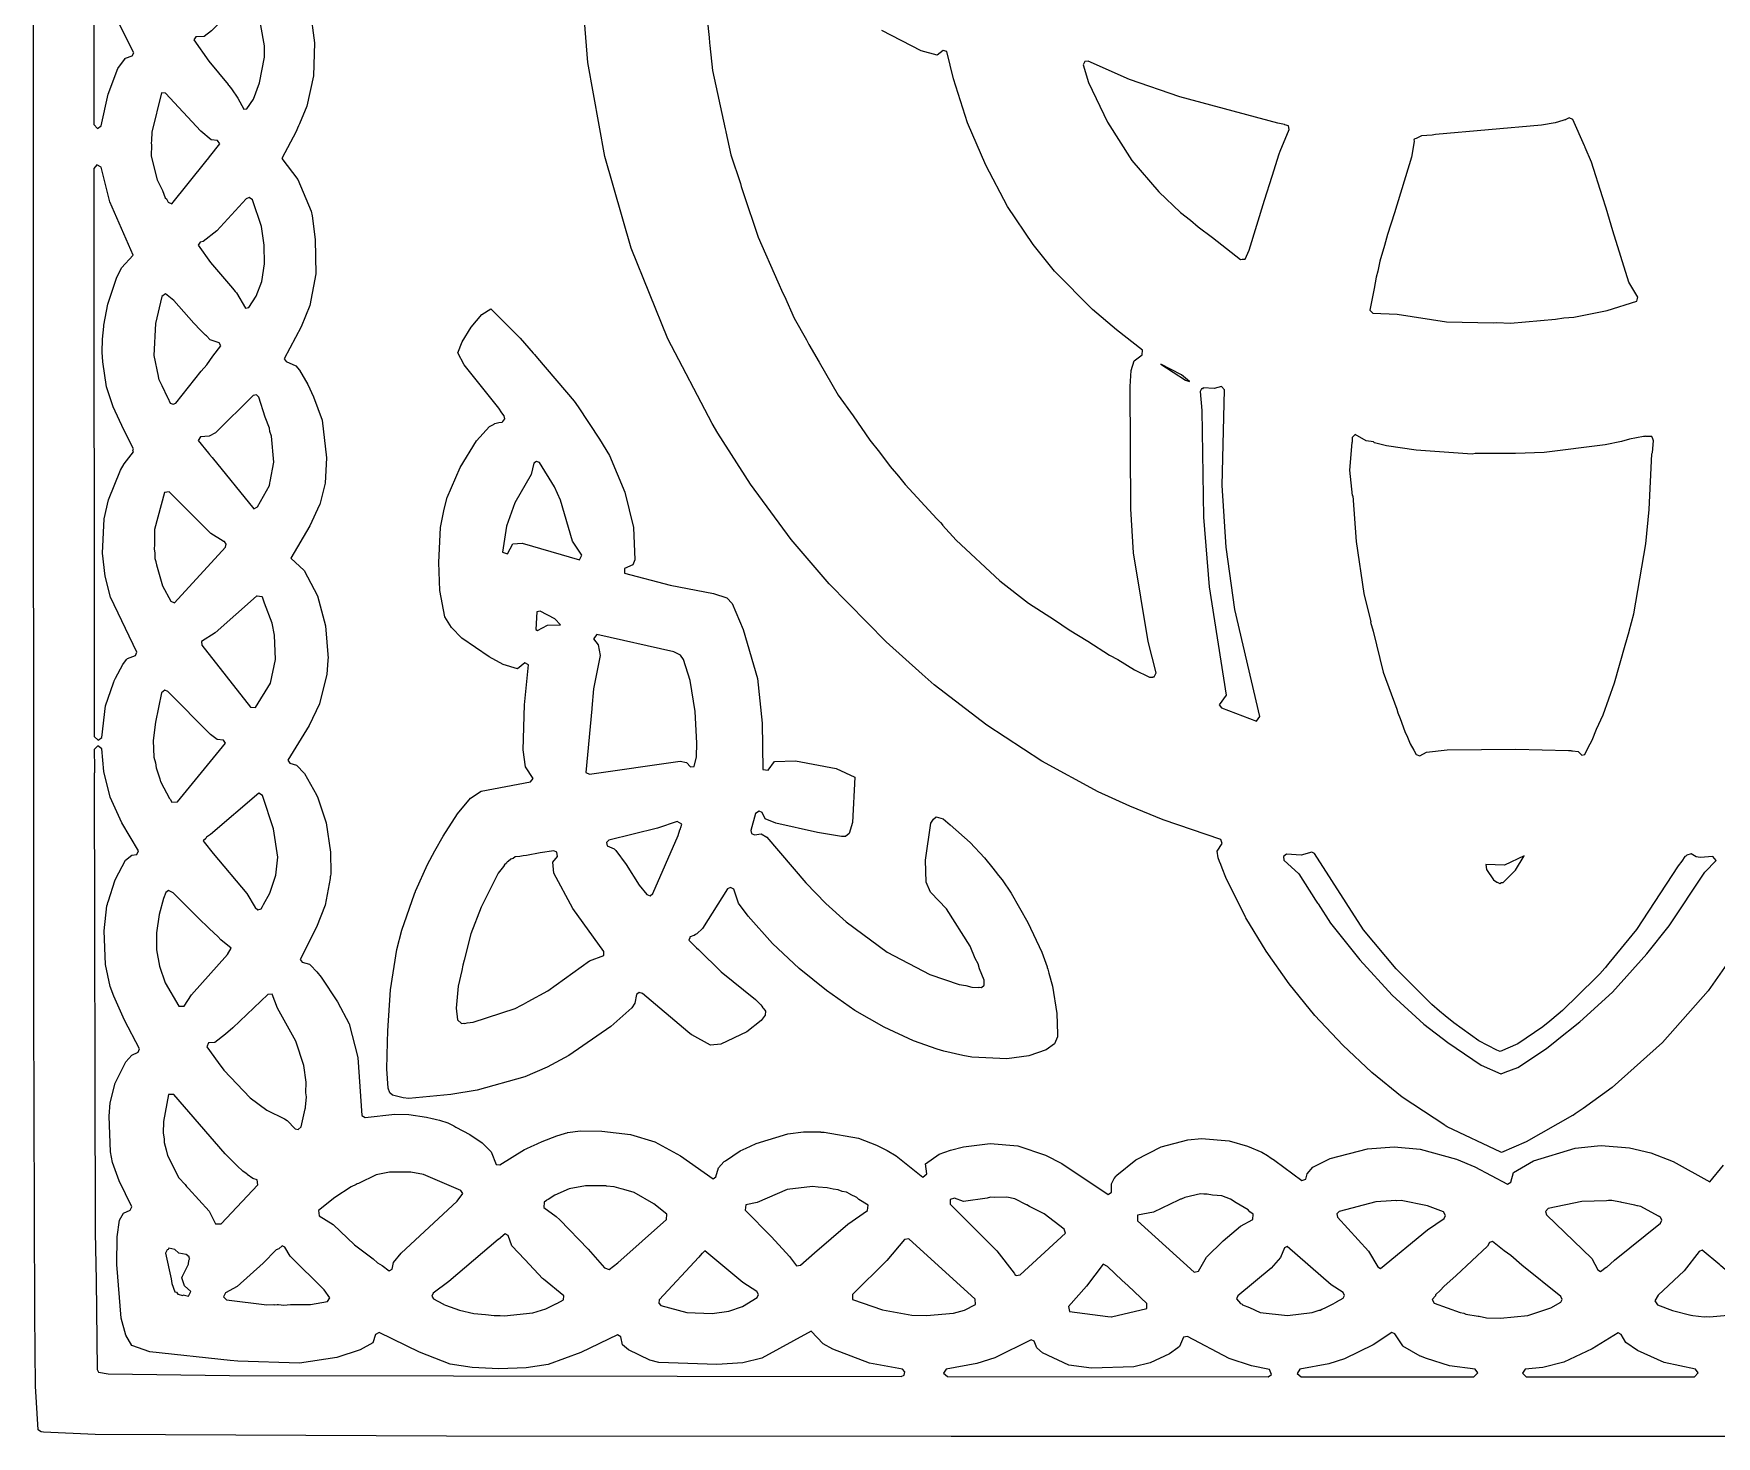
# Model space of a CAD drawing. Header units: millimetres. Extents: x 0 to 300, y 0 to 300.
# Drawn here: x 0.3 to 172.2, y 0.1 to 143.4 of the extents above; entities that cross this region are included whole.
import ezdxf

# ---------------------------------------------------------------- set-up
doc = ezdxf.new("R2010")
doc.units = ezdxf.units.MM
doc.layers.add('CUT', color=7, linetype='CONTINUOUS')

msp = doc.modelspace()

# ---------------------------------------------------------------- linework, layer by layer
at = {"layer": 'CUT'}
for points in [[(265.568, 0.0909), (94.0459, 0.0909), (42.4773, 0.1102), (6.5958, 0.2729), (1.3319, 0.5053), (1.1115, 0.562), (1.093, 0.5667), (1.0895, 0.5676), (1.0118, 0.5876), (0.7881, 0.7533), (0.5153, 5.231), (0.4243, 12.5701), (0.3333, 43.6332), (0.32, 125.7966), (0.3321, 244.2402)], [(174.4393, 50.0114), (171.3368, 45.5857), (166.6838, 40.3265), (161.563, 35.7208), (158.5914, 33.5734), (157.7667, 33.0269), (157.5949, 32.9131), (157.5314, 32.8709), (157.5079, 32.8554), (152.7522, 30.1706), (150.2283, 29.0992), (150.1768, 29.1187), (144.6976, 31.7194), (144.694, 31.7214), (144.5907, 31.7806), (144.512, 31.8257), (144.4433, 31.865), (140.1019, 34.7489), (137.0006, 37.2737), (134.0404, 40.0527), (131.1831, 43.0913), (128.5661, 46.3152), (126.1942, 49.6586), (124.1378, 53.0437), (124.0933, 53.1287), (122.0829, 57.1751), (121.7123, 58.1409), (121.5768, 58.4939), (121.4567, 58.8067), (121.3142, 59.1781), (121.2162, 59.8595), (121.698, 60.6531), (121.5734, 61.0638), (115.6907, 63.0708), (112.2717, 64.4747), (109.0432, 65.9378), (103.299, 69.0517), (97.6831, 72.7443), (92.3003, 76.8569), (91.0723, 77.9474), (87.3959, 81.2423), (81.5709, 87.1797), (77.6916, 91.7042), (73.5296, 97.353), (70.1988, 102.5652), (69.6067, 103.5409), (65.0888, 112.1954), (61.3387, 121.4649), (58.6472, 130.8396), (56.9089, 140.4162), (56.2897, 148.5698)], [(68.7537, 148.3331), (69.3139, 142.9722), (69.3589, 142.4407), (69.3992, 142.1561), (69.6646, 139.6163), (70.9651, 133.6454), (71.0175, 133.3938), (71.0281, 133.3561), (71.5404, 131.0037), (72.5091, 128.0554), (72.5888, 127.7703), (72.8023, 127.1631), (74.3091, 122.5771), (76.3355, 118.022), (76.8305, 116.863), (76.9938, 116.5422), (77.9832, 114.3182), (79.2468, 112.1145), (79.4913, 111.6339), (80.5576, 109.8284), (82.4897, 106.4588), (84.0349, 104.3255), (85.7351, 101.8609), (86.7125, 100.6285), (87.7867, 99.1453), (88.655, 98.1792), (89.3356, 97.3211), (92.5743, 93.8183), (92.9288, 93.4239), (93.1327, 93.1916), (93.1619, 93.1645), (94.5362, 91.6354), (99.0085, 87.4951), (101.9486, 85.1919), (104.5908, 83.4947), (106.079, 82.479), (107.9877, 81.3128), (110.2158, 79.8817), (111.0526, 79.4403), (112.754, 78.4008), (114.2866, 77.6382), (114.6266, 77.649), (114.6414, 77.68), (114.7632, 77.683), (114.9563, 78.0991), (114.1542, 81.2975), (112.6697, 90.3255), (112.3942, 94.8352), (112.304, 107.3224), (112.4281, 108.9744), (112.7119, 109.9534), (113.5503, 110.5724), (113.5826, 111.0301), (110.9308, 113.1265), (108.4827, 115.21), (104.5984, 119.1137), (102.3938, 121.8284), (99.7983, 125.7216), (97.5736, 129.9228), (95.7174, 134.2707), (94.2856, 138.7431), (93.6076, 141.5573), (93.2158, 141.6472), (92.6066, 141.1823), (90.9542, 141.6194), (86.9613, 143.6905)], [(28.566, 145.7729), (28.9945, 142.4466), (28.9017, 139.0818), (28.2197, 135.9823), (27.4611, 134.1779), (27.3694, 133.9599), (27.2616, 133.7033), (27.126, 133.3808), (25.662, 130.6037), (27.3072, 128.4853), (28.6478, 125.2515), (28.7581, 124.7508), (29.086, 122.3476), (29.1474, 118.8495), (28.5246, 115.6126), (27.6349, 113.4392), (25.9137, 110.1558), (26.0958, 109.8707), (27.0819, 109.4471), (27.483, 108.992), (28.3337, 107.5189), (28.9169, 106.2645), (29.7817, 103.8765), (30.2376, 100.0448), (30.0817, 97.4668), (29.5366, 95.2867), (29.5328, 95.2772), (29.5325, 95.2765), (29.5262, 95.2604), (29.5192, 95.2427), (28.5416, 93.1019), (26.5811, 89.8056), (27.9385, 88.5257), (29.3234, 85.9575), (30.1408, 82.8687), (30.387, 79.5636), (30.3869, 79.5633), (30.3867, 79.5593), (30.3819, 79.4875), (30.3728, 79.3508), (30.2624, 77.9463), (29.5196, 74.9043), (28.4496, 72.7063), (26.2822, 69.1759), (26.4712, 68.8679), (27.1831, 68.6511), (27.9739, 67.8033), (29.1994, 65.6171), (29.3396, 65.3269), (30.199, 62.7555), (30.632, 59.763), (30.6583, 57.5889), (30.6236, 57.3247), (30.6217, 57.3097), (30.6099, 57.2197), (30.5926, 57.0879), (30.0815, 54.3448), (29.2164, 52.1168), (27.5483, 48.7918), (27.7473, 48.5262), (28.4931, 48.3176), (28.5602, 48.2633), (28.5619, 48.2619), (28.5635, 48.2606), (28.6021, 48.2295), (29.2283, 47.5467), (29.694, 46.9816), (31.3556, 44.4763), (32.5319, 42.212), (33.4455, 38.8007), (33.8365, 32.8531), (34.1853, 32.6461), (37.2035, 32.9929), (38.6357, 32.9632), (40.4361, 32.6801), (41.0091, 32.5572), (41.2042, 32.5153), (41.4641, 32.4595), (41.7723, 32.3934), (42.6315, 32.109), (42.8177, 32.0272), (43.1081, 31.8703), (43.2493, 31.794), (43.4508, 31.6852), (44.8838, 30.9111), (46.1445, 30.0822), (47.0494, 29.1467), (47.5582, 27.8701), (47.93, 27.8374), (50.4527, 29.3888), (50.6275, 29.4693), (51.2078, 29.7365), (51.378, 29.8149), (52.2607, 30.2213), (53.7603, 30.792), (54.0881, 30.8907), (54.6407, 31.057), (54.7965, 31.1039), (54.8559, 31.1218), (56.1899, 31.2988), (58.3521, 31.2675), (61.2662, 30.9276), (63.7497, 30.1706), (63.7623, 30.1654), (63.7644, 30.1646), (63.7665, 30.1637), (63.7678, 30.1632), (66.3709, 28.7583), (69.7167, 26.4119), (70.002, 26.5865), (70.2711, 27.527), (70.8001, 28.1223), (70.8163, 28.1339), (70.8411, 28.1515), (70.9318, 28.2161), (70.9809, 28.251), (72.469, 29.261), (73.0869, 29.5412), (73.0899, 29.5426), (73.5339, 29.7439), (74.1207, 30.0101), (77.3483, 30.9957), (78.9601, 31.1836), (79.0354, 31.1889), (79.0643, 31.1909), (79.13, 31.1955), (79.2776, 31.2058), (80.683, 31.1823), (80.7308, 31.1795), (80.7545, 31.1781), (80.8234, 31.1741), (81.0604, 31.1602), (84.5795, 30.5385), (86.4036, 29.848), (87.5068, 29.2954), (88.4057, 28.7567), (91.1335, 26.5773), (91.5428, 26.8981), (91.4066, 27.9151), (92.7951, 28.9031), (93.9511, 29.3146), (95.2784, 29.6615), (98.0304, 29.9941), (100.8575, 29.7505), (103.6711, 28.8032), (105.3311, 27.9449), (110.0698, 24.7912), (110.4229, 25.0489), (110.3981, 25.8854), (110.6956, 26.4406), (110.8483, 26.6295), (110.8762, 26.664), (110.9015, 26.6953), (110.9664, 26.7756), (112.8996, 28.3352), (115.4897, 29.6557), (118.214, 30.3823), (119.6049, 30.5091), (122.4186, 30.2668), (124.3066, 29.7306), (125.7521, 29.1223), (126.3387, 28.7651), (126.7229, 28.5214), (126.8959, 28.4116), (126.9622, 28.3695), (127.1019, 28.2809), (129.8647, 26.2292), (130.244, 26.3727), (130.4017, 26.9068), (130.9884, 27.5791), (132.005, 28.1029), (132.7544, 28.4715), (136.5587, 29.4758), (139.2871, 29.6619), (141.9298, 29.4133), (145.6591, 28.4128), (147.5239, 27.6363), (150.8611, 25.8367), (151.2, 26.0656), (151.4572, 27.0564), (153.516, 28.2189), (157.7563, 29.5328), (160.0414, 29.7723), (160.4192, 29.7836), (163.327, 29.5729), (165.499, 29.0419), (167.7641, 28.1526), (171.5295, 26.0927), (172.9149, 27.7812)]]:
    msp.add_lwpolyline(points, dxfattribs=at)
for points in [[(8.9157, 139.8126), (9.6099, 140.7472), (9.6698, 140.8279), (9.6851, 140.8484), (9.6899, 140.8549), (10.3809, 141.0923), (10.5535, 141.4186), (8.6937, 145.1134), (8.3282, 145.9577), (7.9143, 147.0718), (7.2038, 150.1949), (6.7682, 150.4362), (6.4506, 150.0527), (6.4597, 134.082), (6.841, 133.6924), (7.218, 133.9539), (7.9167, 137.1753)], [(22.1078, 135.7028), (22.7603, 136.693), (23.3755, 138.3429), (23.9071, 140.9701), (23.9087, 142.1358), (23.1541, 146.2977), (23.166, 147.5297), (22.8347, 147.8466), (22.5207, 147.7494), (18.4741, 143.6621), (17.7205, 143.0982), (16.891, 143.063), (16.6938, 142.7473), (18.2169, 140.5607), (20.1773, 138.1898), (20.2008, 138.1596), (20.231, 138.1208), (20.2621, 138.0808), (20.5284, 137.7387), (21.1801, 136.7985), (21.7717, 135.6577)], [(124.4874, 121.2532), (126.0265, 126.3702), (126.8069, 128.8131), (126.8084, 128.8178), (127.5346, 131.091), (127.6227, 131.3669), (128.5433, 133.588), (128.4903, 133.9529), (128.1087, 134.0549), (128.0857, 134.0886), (127.4056, 134.2427), (117.3842, 136.9205), (112.2499, 138.683), (108.037, 140.5693), (107.6744, 140.5241), (107.5084, 140.1986), (108.0467, 138.3972), (110.0049, 134.3335), (112.4801, 130.4131), (115.2319, 127.2131), (117.445, 125.1206), (118.4685, 124.3191), (119.2674, 123.6275), (120.7372, 122.5423), (123.5749, 120.3199), (123.7417, 120.3239), (123.7507, 120.3173), (123.769, 120.3246), (124.0598, 120.3316)], [(12.3671, 132.4696), (12.3313, 132.1787), (12.3571, 132.0231), (12.3316, 130.8752), (12.9307, 128.4456), (13.4664, 127.3501), (13.7362, 126.5999), (13.8738, 126.5169), (14.0474, 126.1618), (14.435, 125.9761), (17.9088, 130.3238), (18.2175, 130.6932), (18.269, 130.7748), (19.3459, 132.1226), (19.0997, 132.4429), (18.463, 132.5168), (17.4054, 133.4152), (13.802, 137.2926), (13.3749, 137.3223), (12.3859, 133.3136)], [(160.5471, 126.691), (159.4402, 130.2496), (158.7869, 131.7279), (158.775, 131.7619), (158.7088, 131.9046), (157.5132, 134.6098), (157.1566, 134.7647), (156.7999, 134.5891), (156.7926, 134.5869), (156.7288, 134.5679), (156.5016, 134.5001), (155.7087, 134.2636), (154.3235, 134.0315), (143.4874, 133.0628), (143.1707, 133.0002), (142.0801, 132.9442), (141.5371, 132.6772), (141.3758, 132.6453), (141.3668, 132.5934), (141.2912, 132.5562), (141.3229, 132.3412), (141.0464, 130.7517), (139.3115, 125.0606), (138.5922, 122.8432), (138.2982, 121.7364), (137.8055, 120.1201), (137.5989, 119.1035), (137.4426, 118.5153), (137.2408, 117.3418), (136.7915, 115.1311), (137.1114, 114.8242), (139.5906, 114.7224), (144.6341, 113.9334), (149.4213, 113.8444), (149.7577, 113.868), (151.1645, 113.8137), (155.7465, 114.2048), (156.6181, 114.3499), (157.6183, 114.4202), (161.0275, 115.1084), (164.0531, 116.0527), (164.1627, 116.4431), (163.2506, 117.9998), (161.6241, 123.2289), (160.9474, 125.5458)], [(8.5466, 77.2541), (8.6648, 77.5412), (9.4317, 78.9314), (9.8171, 79.4571), (9.9055, 79.5504), (10.7077, 79.8566), (10.8651, 80.1804), (8.1666, 85.7982), (7.6406, 87.9559), (7.3646, 90.3101), (7.5156, 93.8017), (7.977, 95.7497), (9.1791, 98.7729), (9.5769, 99.4227), (10.5295, 100.6584), (10.4462, 100.8427), (10.5152, 100.9552), (9.5152, 102.9026), (8.4447, 105.2708), (7.7688, 107.2933), (7.38, 109.8671), (7.3157, 110.8332), (7.3484, 112.1696), (7.4202, 112.8266), (7.4892, 113.4576), (7.4977, 113.5352), (7.5027, 113.5814), (7.8814, 115.7291), (8.767, 118.3941), (9.2913, 119.4662), (10.4768, 120.7495), (8.1069, 126.19), (7.222, 129.7305), (6.7707, 129.9877), (6.4623, 129.6061), (6.4627, 129.1533), (6.4627, 129.1532), (6.481, 108.7631), (6.4806, 108.7626), (6.487, 93.3198), (6.4949, 93.312), (6.4988, 88.9604), (6.4919, 88.9528), (6.5087, 73.8328), (6.5124, 73.829), (6.5129, 73.3244), (6.5134, 73.3239), (6.5149, 71.5798), (6.8995, 71.1903), (7.2852, 71.4937), (7.6694, 74.6989), (8.4603, 77.0446), (8.5152, 77.178), (8.5418, 77.2425)], [(22.3022, 115.3879), (23.0301, 116.5621), (23.6373, 118.0628), (23.9098, 119.8725), (23.8803, 121.7842), (23.5852, 123.6854), (22.6624, 126.3988), (22.3338, 126.6208), (22.0271, 126.5), (19.0343, 123.2221), (17.6479, 122.1463), (17.312, 122.0854), (17.1145, 121.7671), (18.3699, 120.013), (20.6261, 117.3865), (20.9091, 117.0437), (21.0217, 116.9073), (21.0293, 116.898), (21.0332, 116.8934), (21.9677, 115.3417)], [(14.0171, 106.1747), (14.2736, 105.6434), (14.5829, 105.5101), (14.8561, 105.6376), (17.4327, 108.9114), (18.0116, 109.5494), (18.6253, 110.4268), (19.4534, 111.4789), (19.2676, 111.8016), (18.3521, 112.1135), (17.9755, 112.4917), (17.8825, 112.5851), (17.377, 113.0928), (16.6887, 113.7841), (14.6281, 116.1013), (13.7848, 116.8048), (13.4081, 116.5213), (12.7763, 113.7811), (12.6005, 110.4918), (13.0409, 108.3972), (13.0818, 108.1399), (13.1059, 108.0878), (13.1154, 108.0427), (13.4101, 107.4324), (13.9789, 106.2062)], [(41.2972, 59.9045), (42.1483, 61.4042), (43.623, 63.6762), (44.9229, 65.2798), (46.043, 65.9909), (51.0542, 66.9443), (51.3397, 67.2776), (50.555, 68.4819), (50.3341, 70.2217), (50.4545, 74.8179), (50.8745, 78.8902), (50.4754, 79.1185), (49.7367, 78.4749), (48.2902, 78.9267), (46.8533, 79.7307), (44.0635, 81.6351), (42.9989, 82.6995), (42.33, 83.8034), (41.8196, 86.4881), (41.6971, 89.3698), (41.8785, 92.9226), (42.2506, 94.81), (42.5625, 95.9901), (43.897, 99.0534), (45.5453, 101.7734), (46.8887, 103.2543), (47.272, 103.4627), (47.3232, 103.4905), (47.3866, 103.525), (47.433, 103.5502), (47.8201, 103.6432), (48.1846, 103.7046), (48.1995, 103.7344), (48.2352, 103.743), (48.4567, 104.0284), (48.374, 104.3454), (48.1292, 104.6494), (47.8161, 105.1191), (44.2833, 109.535), (43.639, 110.7868), (44.0819, 111.9085), (45.0189, 113.3756), (46.104, 114.6731), (47.029, 115.2657), (50.0154, 112.2775), (51.3517, 110.7391), (51.3708, 110.7171), (51.4867, 110.5837), (51.7917, 110.2325), (55.5211, 105.8315), (55.9393, 105.2705), (58.1171, 101.965), (59.1306, 100.2922), (60.7161, 96.5366), (61.6018, 92.9171), (61.7152, 89.6364), (61.5028, 89.1159), (60.6695, 88.7443), (60.6804, 88.2508), (65.3383, 87.023), (69.7601, 86.1976), (71.1154, 85.7345), (71.6603, 85.1697), (72.8049, 82.5135), (74.2367, 77.509), (74.7222, 72.9558), (74.7933, 68.2131), (75.3303, 68.1261), (75.9939, 69.0235), (78.1278, 69.0865), (82.2838, 68.3248), (84.187, 67.4215), (83.9656, 62.806), (83.6054, 61.6539), (83.2429, 61.3558), (83.1661, 61.3546), (82.8388, 61.367), (80.3818, 61.7728), (76.1388, 62.7395), (75.0198, 63.1666), (74.7185, 63.8129), (74.4251, 63.9631), (74.044, 63.7062), (73.5815, 61.9798), (73.646, 61.6835), (73.942, 61.5187), (74.6328, 61.6535), (75.2081, 61.2923), (79.2054, 56.6342), (81.2438, 54.5347), (83.2964, 52.6646), (87.4894, 49.5496), (91.8539, 47.2766), (94.8492, 46.2591), (95.5412, 46.1589), (96.1523, 45.9705), (96.8671, 45.9468), (96.8921, 45.9632), (97.1283, 45.929), (97.417, 46.1747), (97.4136, 46.7037), (96.935, 47.8493), (96.781, 48.3508), (96.4904, 48.9137), (95.9695, 50.1604), (93.5456, 53.9674), (91.9582, 55.6549), (91.9348, 55.6935), (91.4915, 56.7048), (91.4244, 58.947), (91.9427, 62.733), (92.2181, 63.1493), (92.5178, 63.3571), (93.204, 63.1599), (93.924, 62.5622), (95.9909, 60.7563), (97.4504, 59.1696), (98.2752, 58.1364), (98.5185, 57.8315), (98.8838, 57.3739), (99.2272, 56.9438), (100.1729, 55.5686), (101.8778, 52.5859), (103.3082, 49.5438), (103.8324, 48.0556), (103.8524, 47.9826), (103.8954, 47.826), (104.0069, 47.4194), (104.3736, 46.0829), (104.8422, 43.2697), (104.899, 41.1765), (104.8868, 40.9152), (104.5842, 40.1984), (103.7385, 39.589), (101.9619, 38.9709), (99.7224, 38.6665), (96.1566, 38.8176), (95.2237, 38.9934), (93.2762, 39.4302), (92.5941, 39.6442), (90.1719, 40.4789), (87.1899, 41.88), (84.2038, 43.5883), (81.2838, 45.6276), (78.507, 47.8912), (75.7989, 50.4458), (73.3009, 53.2159), (72.305, 54.5552), (72.3043, 54.5561), (72.3039, 54.5566), (72.3032, 54.5577), (72.3, 54.5623), (71.8471, 55.992), (71.4918, 56.1688), (71.2036, 56.0081), (68.6382, 51.9777), (68.0591, 51.4057), (67.9329, 51.3444), (67.7736, 51.2672), (67.7619, 51.2615), (67.7329, 51.2475), (67.3819, 51.1262), (67.3572, 51.0653), (67.3348, 51.0545), (67.3398, 51.0225), (67.2433, 50.7851), (67.9336, 50.1054), (68.0329, 49.9879), (68.2296, 49.814), (70.5501, 47.5291), (74.0322, 44.7181), (74.0394, 44.7118), (74.0451, 44.7069), (74.0721, 44.6835), (74.2229, 44.5527), (74.6032, 44.1558), (74.6981, 44.0287), (74.8116, 43.8769), (74.8987, 43.7602), (75.0759, 43.5231), (75.0415, 43.1036), (74.6209, 42.5692), (73.16, 41.4099), (70.5034, 40.1374), (69.4499, 40.0519), (67.5401, 41.0981), (67.5169, 41.1156), (67.474, 41.1479), (67.3566, 41.2363), (67.1234, 41.4118), (62.4918, 45.3421), (62.1699, 45.421), (61.9035, 45.2238), (61.7358, 44.3395), (61.4003, 43.8624), (59.2885, 41.9617), (54.9964, 39.007), (52.7689, 37.8012), (50.4776, 36.8254), (45.6301, 35.4622), (42.9228, 35.0005), (38.6496, 34.6066), (38.0677, 34.6559), (36.9554, 34.9384), (36.7074, 35.1853), (36.5456, 35.6516), (36.4081, 37.6342), (36.4468, 40.3639), (36.4922, 41.5049), (36.7578, 45.7056), (37.4266, 49.8179), (37.9217, 51.7973), (39.2183, 55.5139), (39.3063, 55.7387), (39.3279, 55.7937), (39.3314, 55.8027), (39.3438, 55.8343), (40.5457, 58.4905)], [(117.9676, 107.9676), (118.3918, 107.8464), (117.5433, 108.513), (115.4524, 109.6039)], [(121.9638, 107.0061), (121.6297, 107.3369), (120.8965, 107.1212), (119.757, 107.1961), (119.7089, 107.1023), (119.6035, 107.1083), (119.4636, 106.8081), (119.6384, 104.8787), (119.8136, 93.984), (120.3889, 86.866), (122.1151, 75.815), (121.4074, 74.8043), (121.6281, 74.5154), (125.2288, 73.1613), (125.5447, 73.618), (123.0047, 84.5598), (122.1218, 90.9219), (121.697, 97.2147)], [(23.0676, 106.4725), (22.7336, 106.4145), (18.8978, 102.6007), (18.2418, 102.2522), (17.3675, 102.1743), (17.1215, 101.8137), (18.1796, 100.5147), (18.2745, 100.3823), (18.5436, 100.0679), (22.8017, 94.8407), (23.1671, 95.0225), (24.3937, 97.2229), (24.4386, 97.4609), (24.4563, 97.4918), (24.4668, 97.6102), (24.8452, 99.6144), (24.6073, 102.2709), (24.4528, 102.7483), (24.4232, 103.0578), (23.9804, 104.2086), (23.3209, 106.2471)], [(139.8885, 73.4137), (140.371, 72.0852), (140.6482, 71.5198), (140.9256, 70.8282), (141.2973, 70.1959), (141.5143, 69.7533), (141.8928, 69.6081), (142.5698, 69.9932), (144.6784, 70.2073), (151.7231, 70.2685), (157.1019, 70.1524), (157.2028, 70.1446), (157.3148, 70.1359), (157.4037, 70.129), (157.4978, 70.1217), (158.0583, 70.0353), (158.4328, 69.6775), (158.7628, 69.7378), (159.0949, 70.4641), (159.5092, 71.1905), (159.9417, 72.3165), (160.616, 73.7916), (161.7952, 77.0548), (162.8678, 80.8998), (163.2949, 82.293), (163.2693, 82.3391), (163.7647, 84.1147), (165.0023, 91.2746), (165.3341, 94.7505), (165.5824, 100.4473), (165.6645, 100.5736), (165.7555, 101.7858), (165.6533, 102.0719), (165.6558, 102.1311), (165.6307, 102.1351), (165.6039, 102.21), (165.0361, 102.2303), (164.9426, 102.2452), (164.8962, 102.2353), (164.7555, 102.2403), (163.3312, 101.9676), (162.4887, 101.7187), (160.8404, 101.3649), (154.6, 100.5774), (151.6659, 100.4823), (151.6645, 100.4827), (147.5433, 100.4827), (147.239, 100.4175), (141.5288, 100.8186), (138.5144, 101.2747), (137.2719, 101.5724), (137.1797, 101.6645), (136.4332, 101.7743), (135.2839, 102.4436), (134.9977, 102.1163), (135.0002, 101.6383), (134.9676, 101.6039), (134.7252, 98.7858), (134.9979, 96.21), (135.0745, 96.1612), (135.3879, 91.4815), (136.1728, 86.1949), (136.8914, 83.2989), (136.8521, 83.253), (137.1335, 82.3234), (138.1706, 78.1437), (139.5405, 74.3718), (139.6524, 74.0024)], [(51.6801, 99.6823), (51.3946, 99.5107), (51.1184, 98.3456), (49.4833, 95.4646), (48.6234, 93.0585), (48.196, 90.4231), (48.7157, 90.2348), (49.2693, 91.2587), (50.2179, 91.3291), (56.0796, 89.6343), (56.3111, 90.1027), (55.349, 91.525), (54.1308, 95.7195), (53.5283, 97.0711), (51.994, 99.5709)], [(12.6321, 90.7524), (12.684, 90.3011), (12.6894, 89.7708), (12.7829, 89.4398), (12.7864, 89.4094), (12.8781, 89.1026), (13.4849, 86.9527), (14.3387, 85.3935), (14.7089, 85.2353), (19.9048, 90.9088), (19.9985, 91.2263), (19.8145, 91.5014), (19.7099, 91.5073), (19.6873, 91.5479), (18.4002, 92.3033), (14.1742, 96.5742), (13.6744, 96.516), (12.659, 92.7079), (12.675, 91.165)], [(24.4962, 77.0419), (25.0314, 79.4405), (24.9365, 81.9278), (24.666, 83.1451), (23.8866, 85.199), (23.6891, 85.8238), (23.6469, 85.8307), (23.6438, 85.8388), (23.398, 85.8714), (23.1422, 85.9133), (23.1348, 85.9064), (23.0979, 85.9113), (18.8702, 82.1791), (17.4573, 81.2905), (17.5021, 80.8928), (22.4839, 74.5827), (22.9853, 74.5282)], [(52.8161, 82.9676), (54.1191, 82.9979), (53.5433, 83.6039), (52.0585, 84.3918), (51.7252, 84.3009), (51.6039, 82.513), (51.7858, 82.3918)], [(66.7079, 79.4537), (66.4036, 79.9003), (65.7222, 80.2275), (57.8255, 81.9924), (57.485, 81.5592), (57.9647, 80.9344), (58.1763, 79.8578), (57.5076, 76.4416), (57.3244, 74.4867), (57.3203, 74.4815), (57.3157, 74.394), (56.7061, 67.8882), (57.0811, 67.7407), (66.3479, 69.0567), (67.008, 68.9337), (67.3924, 68.4825), (67.7907, 68.5307), (68.0281, 69.5085), (68.0604, 70.8992), (67.8786, 74.1354), (67.3643, 77.3017)], [(19.9148, 70.884), (19.7207, 71.199), (19.0793, 71.2846), (18.3929, 71.7903), (14.0252, 76.1888), (13.7112, 76.3011), (13.3762, 76.0262), (12.7485, 73.0369), (12.5421, 71.1857), (12.5995, 69.4757), (12.7556, 68.8942), (12.8351, 68.3682), (13.193, 67.2648), (13.2459, 67.0677), (13.2726, 67.0193), (13.3047, 66.9206), (14.2073, 65.233), (14.2797, 65.1935), (14.4493, 64.886), (15.0087, 64.8928)], [(72.739, 7.6064), (70.1149, 7.4242), (64.1767, 7.6345), (63.2672, 7.8765), (61.0814, 8.9227), (60.4693, 9.4449), (60.2819, 10.2446), (59.9434, 10.4457), (56.2225, 8.6494), (52.8568, 7.4363), (50.6376, 7.0935), (47.8426, 6.9985), (45.0951, 7.1226), (42.8641, 7.4675), (39.7275, 8.6863), (35.596, 10.7067), (35.2494, 10.5097), (34.9525, 9.6572), (33.6624, 8.917), (31.276, 8.1544), (27.4566, 7.5757), (21.1672, 7.7537), (20.389, 7.8239), (12.1871, 8.7339), (10.359, 9.3742), (9.7194, 10.4181), (9.2446, 12.1795), (8.8182, 17.6362), (8.8499, 20.4772), (9.0943, 22.1878), (9.4994, 22.8856), (10.1929, 23.1792), (10.3517, 23.5419), (9.0511, 26.1793), (8.3681, 28.0754), (8.1613, 29.1491), (8.0306, 32.7967), (8.1266, 34.1579), (8.6589, 36.1843), (9.7401, 38.3377), (10.3577, 39.0449), (11.0012, 39.333), (11.1317, 39.6696), (9.5886, 42.6137), (8.5023, 45.0625), (8.1335, 46.0479), (7.6672, 48.2848), (7.5152, 51.7189), (7.8101, 54.2896), (7.8575, 54.4636), (7.8972, 54.6089), (7.9016, 54.6251), (7.9508, 54.8053), (8.6012, 56.8299), (8.6805, 57.0101), (9.6852, 58.9501), (10.3505, 59.4544), (10.8738, 59.531), (11.0443, 59.8916), (9.3226, 62.7577), (8.1399, 65.3654), (7.4897, 68.0133), (7.2859, 70.3311), (6.8605, 70.627), (6.5167, 70.2392), (6.5221, 68.3465), (6.5194, 68.3435), (6.5208, 67.8804), (6.5109, 67.8682), (6.6018, 20.9373), (6.6976, 16.0042), (6.8074, 6.9345), (6.9524, 6.6357), (7.9329, 6.4801), (20.3343, 6.2988), (88.9355, 6.1966), (89.239, 6.3412), (89.3172, 6.6682), (89.0767, 6.9503), (85.6864, 7.557), (81.9451, 8.9867), (80.9707, 9.5458), (79.7276, 10.836), (74.6836, 8.0662)], [(23.5504, 53.9743), (23.6834, 54.2085), (23.7107, 54.2065), (23.7982, 54.4106), (24.4595, 55.575), (25.0692, 57.4313), (25.2708, 59.2463), (24.8018, 62.1308), (23.6833, 65.5422), (23.3236, 65.798), (18.3819, 61.5584), (17.9742, 61.2962), (17.9091, 61.1528), (17.6356, 60.9181), (17.7439, 60.7882), (17.7431, 60.7865), (18.6384, 59.6242), (22.0837, 55.5322), (22.9304, 54.0961), (23.2284, 53.8736)], [(64.0442, 62.2172), (59.0572, 60.9991), (58.8403, 60.742), (58.9041, 60.4118), (59.5959, 60.1137), (59.7922, 59.9309), (60.8441, 58.4945), (62.1598, 56.4054), (62.933, 55.4324), (63.2821, 55.3196), (63.5704, 55.5464), (66.1607, 61.4568), (66.3318, 62.0284), (66.393, 62.1585), (66.4067, 62.279), (66.5103, 62.625), (66.0434, 62.9118)], [(49.0459, 59.0555), (48.7954, 58.8257), (48.7002, 58.7669), (48.6086, 58.6543), (48.4249, 58.4858), (48.3094, 58.2867), (47.7729, 57.6275), (46.014, 54.1371), (44.9589, 51.427), (44.3067, 48.7334), (44.1457, 48.2083), (44.0548, 47.693), (43.6628, 46.074), (43.4806, 43.8282), (43.5943, 42.6272), (44.0111, 42.2761), (44.2557, 42.2978), (44.3456, 42.2756), (44.597, 42.3282), (45.2118, 42.383), (49.5032, 43.7897), (50.1565, 44.1459), (50.367, 44.2212), (50.8282, 44.5121), (52.8341, 45.6058), (57.0905, 48.6732), (58.5497, 49.2216), (58.566, 49.6246), (55.4026, 53.9971), (53.4468, 57.63), (53.3342, 58.746), (53.8217, 59.3259), (53.7626, 59.7543), (53.4567, 59.8855), (52.0618, 59.6996), (50.6518, 59.4125), (50.3238, 59.3988), (49.9773, 59.3057), (49.5085, 59.2843), (49.2862, 59.1291), (49.2604, 59.1131)], [(150.1989, 37.116), (150.2163, 37.1075), (150.6271, 37.2851), (151.9093, 37.7793), (154.8512, 39.7187), (156.9662, 41.4036), (157.0569, 41.4723), (157.0894, 41.5018), (158.2598, 42.4342), (161.5965, 45.47), (165.1031, 49.3677), (167.37, 52.2385), (171.0149, 57.7343), (172.164, 58.9075), (171.8287, 59.3067), (170.5375, 59.2028), (170.1433, 59.2708), (169.6003, 59.6016), (169.1621, 59.4669), (169.0755, 59.361), (168.9664, 59.3292), (168.6647, 58.8582), (168.2716, 58.377), (164.0201, 51.8495), (161.2209, 48.4234), (160.9184, 48.0683), (160.8509, 47.9892), (160.7833, 47.9097), (160.2825, 47.3219), (157.784, 44.8627), (157.5504, 44.6364), (157.0334, 44.1356), (156.8841, 43.9909), (156.4859, 43.6052), (155.3744, 42.667), (154.9707, 42.341), (154.844, 42.2387), (154.8266, 42.2246), (154.4714, 41.9377), (151.9199, 40.179), (150.1004, 39.4021), (149.764, 39.555), (147.9253, 40.4814), (145.369, 42.3365), (144.4982, 43.0544), (143.9153, 43.535), (143.1222, 44.2129), (139.4849, 47.8502), (136.1557, 51.8219), (131.1603, 59.6374), (130.8544, 59.7481), (129.7653, 59.4554), (128.2904, 59.5444), (127.9928, 59.3352), (128.0169, 58.9391), (129.5446, 57.5365), (131.2621, 54.8667), (131.4514, 54.5602), (131.5172, 54.4702), (132.7793, 52.5083), (135.7681, 48.7657), (139.0784, 45.1542), (142.3077, 42.1953), (144.7544, 40.3217), (148.1825, 38.0052), (150.1632, 37.1063), (150.1866, 37.1153), (150.1919, 37.1123)], [(150.4221, 56.6645), (151.6645, 57.9373), (152.5736, 59.3918), (150.5433, 58.4221), (148.6342, 58.513), (148.7252, 57.9979), (149.4221, 56.9373), (149.7555, 56.6948), (149.7959, 56.693), (150.0585, 56.5736), (150.2555, 56.6721)], [(19.1161, 51.1358), (18.7084, 51.5296), (18.247, 51.9754), (17.1261, 53.0584), (14.568, 55.6171), (14.1072, 55.8383), (13.823, 55.659), (13.5656, 55.0337), (13.1456, 53.3925), (12.8734, 51.508), (12.8768, 49.7836), (13.1667, 48.1022), (13.7592, 46.4038), (15.137, 44.0303), (15.6971, 44.0408), (16.4473, 45.1985), (20.1059, 49.3103), (20.4851, 49.9542), (19.445, 50.818)], [(28.0932, 33.7036), (28.0938, 33.7273), (28.1794, 34.7637), (28.1275, 35.1927), (28.1523, 36.2729), (27.916, 37.9711), (27.0862, 40.4709), (25.2327, 43.8162), (24.6761, 45.2628), (24.2468, 45.2244), (20.6666, 41.8095), (19.9129, 41.1698), (19.9127, 41.1697), (19.9123, 41.1693), (19.9123, 41.1693), (18.8111, 40.3379), (18.1659, 40.2929), (18.0022, 39.8892), (19.1776, 38.2663), (19.2215, 38.192), (19.2701, 38.1387), (19.739, 37.4912), (22.4275, 34.6822), (24.151, 33.401), (25.9474, 32.5117), (26.1985, 32.362), (27.0212, 31.5175), (27.3484, 31.4306), (27.6493, 31.7044), (28.0573, 33.542), (28.0864, 33.6383), (28.091, 33.6935)], [(23.1357, 26.2807), (22.7199, 26.4228), (22.1441, 26.8434), (22.0772, 26.8923), (21.9315, 26.9987), (21.6948, 27.1716), (21.1182, 27.732), (19.8921, 28.9581), (14.6487, 35.0193), (14.0903, 35.0141), (13.5742, 32.2451), (13.5421, 31.0604), (13.6515, 30.4811), (13.656, 30.1013), (13.8628, 29.3617), (13.9759, 28.763), (15.1578, 26.4904), (15.7819, 25.8005), (15.9313, 25.6074), (16.1486, 25.3951), (18.2358, 23.0877), (18.9087, 21.8087), (19.4556, 21.7845), (23.2151, 25.7888)], [(31.0757, 24.5047), (29.4298, 23.1505), (29.4858, 22.6035), (30.9051, 21.7468), (33.0851, 19.6634), (34.9991, 18.2275), (35.4515, 17.8076), (35.9204, 17.5364), (36.6387, 16.9975), (36.9264, 17.1615), (37.0607, 17.8333), (37.8551, 18.7885), (43.5851, 24.1245), (44.1686, 24.8914), (43.9347, 25.2196), (40.1228, 26.8347), (38.845, 27.0925), (36.6694, 27.0897), (35.3144, 26.7888), (33.4858, 25.926), (33.3751, 25.8896), (33.2662, 25.8224), (32.7489, 25.5783)], [(52.4356, 23.4792), (53.6925, 22.5398), (54.0573, 22.1913), (56.9463, 19.2071), (58.6167, 17.3051), (59.104, 17.1247), (59.9926, 17.8026), (64.9664, 22.251), (65.0049, 22.7746), (63.6528, 23.834), (61.6391, 25.0031), (60.5983, 25.2972), (60.474, 25.3442), (60.3417, 25.3697), (59.6217, 25.5732), (58.8403, 25.6596), (58.8083, 25.6657), (58.7841, 25.6658), (58.5133, 25.6957), (56.6708, 25.6686), (55.0287, 25.371), (53.5412, 24.7312), (52.8699, 24.292), (52.6982, 24.2159), (52.6937, 24.1767), (52.4617, 24.0249)], [(74.2313, 23.9862), (73.0475, 23.7297), (72.9934, 23.1808), (75.6655, 20.4855), (77.5065, 18.448), (78.2394, 17.5162), (78.633, 17.5775), (80.081, 18.8312), (80.0817, 18.8317), (80.0851, 18.8347), (83.4746, 21.7694), (85.5043, 23.1635), (85.5613, 23.6937), (84.6053, 24.281), (84.415, 24.4745), (83.7406, 24.8122), (83.7269, 24.8207), (83.7157, 24.8247), (83.3297, 25.018), (82.9039, 25.1183), (82.4862, 25.2693), (81.9887, 25.3338), (81.354, 25.4832), (80.4456, 25.5336), (79.8865, 25.6061), (77.2926, 25.3177)], [(93.9155, 24.2795), (93.9415, 23.8113), (98.703, 19.0435), (100.479, 16.763), (100.6157, 16.5319), (100.6512, 16.5419), (100.6753, 16.5109), (101.0697, 16.5864), (105.7012, 20.8288), (105.5801, 21.2494), (103.53, 22.8141), (102.0377, 23.5782), (101.7679, 23.7251), (101.7129, 23.7445), (100.5499, 24.34), (99.7128, 24.5152), (98.4496, 24.493), (98.0599, 24.5137), (97.7086, 24.4354), (95.3044, 24.0913), (94.3581, 24.4343)], [(113.0787, 22.1143), (118.8543, 16.8568), (119.305, 16.962), (120.1294, 18.3921), (121.8018, 20.0674), (123.5858, 21.5494), (124.8551, 22.2429), (124.864, 22.801), (124.5459, 23.0115), (124.3826, 23.2337), (123.1528, 23.9333), (122.551, 24.3315), (121.6926, 24.649), (120.725, 24.7368), (120.1753, 24.8464), (119.8304, 24.818), (119.4951, 24.8485), (117.9042, 24.5033), (117.5419, 24.3335), (117.4491, 24.3079), (117.269, 24.2056), (114.7039, 23.0032), (113.0663, 22.6704)], [(142.6791, 21.1875), (144.3855, 22.359), (144.5324, 22.6656), (144.3168, 23.0127), (142.6793, 23.64), (139.9902, 24.183), (139.546, 24.1619), (139.4495, 24.1818), (138.9638, 24.1343), (137.4147, 24.0609), (133.6573, 23.0713), (133.4328, 22.8177), (133.4915, 22.4841), (136.6657, 18.9908), (137.6148, 17.3923), (137.9008, 17.2327)], [(160.082, 17.0978), (160.3675, 16.9263), (160.9352, 17.3861), (160.9898, 17.382), (161.7849, 18.0743), (166.4775, 21.8752), (166.627, 22.1812), (166.4791, 22.4879), (166.3374, 22.5645), (166.3362, 22.5678), (166.285, 22.5928), (164.4661, 23.576), (164.1402, 23.6427), (164.1168, 23.6541), (163.8481, 23.7024), (162.5491, 23.968), (162.4486, 24.0017), (162.3893, 24.0006), (161.5064, 24.1812), (161.2388, 24.1711), (161.1876, 24.1803), (160.981, 24.1614), (158.4542, 24.0666), (154.9974, 23.3775), (154.722, 23.0481), (154.8271, 22.735), (159.4751, 18.2727)], [(51.3211, 12.7141), (52.6499, 13.1049), (53.7274, 13.6626), (53.7452, 13.6684), (53.7509, 13.6748), (54.4324, 14.0275), (54.4795, 14.4522), (52.3796, 16.1386), (52.2852, 16.2319), (51.8978, 16.6416), (51.3989, 17.1695), (50.479, 18.1426), (49.1478, 19.5509), (48.7849, 20.6139), (48.4639, 20.7849), (47.7837, 20.2027), (47.7531, 20.187), (42.7375, 15.9225), (41.1268, 14.73), (40.9935, 14.4209), (41.1504, 14.1232), (42.1203, 13.6172), (42.1853, 13.5802), (42.2005, 13.5754), (42.3898, 13.4765), (43.8027, 12.983), (45.2715, 12.6264), (46.462, 12.5362), (47.3591, 12.42), (47.9786, 12.4213), (48.3782, 12.391)], [(15.0984, 18.8352), (14.7252, 19.1797), (14.1191, 19.3009), (14.0607, 19.1696), (13.9454, 19.1543), (13.7985, 18.819), (14.3684, 16.1713), (14.4221, 15.6948), (14.7555, 14.8464), (14.9217, 14.8131), (15.0585, 14.6039), (15.5736, 14.4827), (15.601, 14.5343), (16.1405, 14.4076), (16.3798, 14.9008), (15.7382, 15.4497), (15.4552, 16.271), (15.5344, 16.4649), (16.1494, 17.6948), (16.1782, 18.04), (16.2684, 18.2609), (16.1994, 18.2947), (16.21, 18.4221), (15.907, 18.6645), (15.149, 18.8103)], [(19.7245, 14.3491), (20.0174, 14.0273), (24.1429, 13.5405), (24.8353, 13.5456), (24.8717, 13.5418), (25.1994, 13.5482), (25.33, 13.5492), (25.8703, 13.4806), (26.5435, 13.5581), (28.6023, 13.5732), (30.3178, 13.8796), (30.5761, 14.228), (29.9806, 15.0503), (26.5142, 18.4874), (25.9826, 19.4257), (25.7093, 19.5423), (25.3725, 19.2381), (25.1034, 19.1397), (23.7453, 17.7686), (21.1117, 15.3902), (19.9118, 14.7418)], [(74.2057, 14.2864), (74.3464, 14.5898), (74.2004, 14.8907), (72.7702, 15.8082), (68.8726, 19.0534), (68.6282, 18.7898), (68.5518, 18.7518), (68.2709, 18.4044), (64.2088, 14.0225), (64.1598, 13.6927), (64.3835, 13.4456), (67.047, 12.7554), (69.6367, 12.6313), (71.3156, 12.8643), (72.7245, 13.3575)], [(96.5215, 13.5586), (96.5011, 14.1132), (89.7154, 20.2653), (89.2499, 20.2142), (87.4599, 18.0424), (83.9591, 14.5727), (83.9693, 14.0556), (87.0099, 13.0152), (90.0281, 12.4826), (91.527, 12.4208), (94.2842, 12.6659), (95.4074, 12.9843)], [(133.3557, 13.8025), (133.3931, 13.8454), (134.0708, 14.2212), (134.1913, 14.4884), (134.0652, 14.7908), (132.8584, 15.5681), (128.3636, 19.4874), (128.0632, 19.3308), (127.6871, 18.3659), (126.7321, 17.2842), (123.3164, 14.4606), (123.174, 14.1539), (123.6, 13.6761), (123.7565, 13.6036), (123.7812, 13.5393), (124.5154, 13.2518), (125.6094, 12.7447), (128.3753, 12.4206), (130.9087, 12.7255), (131.6148, 12.9739), (131.7167, 12.9865), (131.8764, 13.066), (132.1813, 13.1733), (132.966, 13.6085)], [(150.1264, 12.1484), (152.9217, 12.424), (155.2802, 13.2102), (156.3079, 13.7934), (156.4329, 14.0598), (156.3098, 14.3649), (152.3239, 17.5805), (151.1988, 18.5621), (150.5017, 19.0506), (149.3129, 20.0096), (149.0094, 19.8884), (148.8245, 19.5296), (145.6258, 16.5285), (144.3452, 15.3816), (144.0209, 15.0227), (143.5051, 14.5388), (143.5093, 14.4566), (143.1454, 14.0541), (143.378, 13.6937), (146.0173, 12.74), (146.4127, 12.6626), (146.5995, 12.5853), (147.8713, 12.3594), (147.9561, 12.3606), (148.7248, 12.2102)], [(176.8012, 13.7944), (176.9207, 14.105), (176.787, 14.3712), (175.2728, 15.2792), (174.9648, 15.5392), (172.6433, 17.51), (172.5288, 17.5954), (170.7454, 19.1006), (170.4383, 18.9561), (168.8838, 17.0116), (166.2584, 14.5069), (165.8944, 13.9279), (166.1795, 13.5379), (167.711, 12.952), (169.593, 12.4813), (169.609, 12.4798), (169.7805, 12.4213), (170.9515, 12.2997), (171.1556, 12.3295), (171.4718, 12.2988), (174.094, 12.5432), (175.5843, 13.0882)], [(114.0144, 13.1362), (114.0121, 13.6563), (112.1187, 15.4492), (112.0793, 15.4976), (111.5157, 16.0201), (110.0026, 17.4529), (109.5446, 17.6879), (107.8621, 15.4466), (106.0219, 13.3475), (106.1051, 12.832), (110.0341, 12.3451), (110.3669, 12.2988), (110.3794, 12.3023), (110.3987, 12.2999)], [(147.8246, 6.568), (147.547, 6.941), (144.9417, 7.2802), (142.5821, 8.0443), (141.9684, 8.2781), (141.9397, 8.2891), (141.9379, 8.2897), (141.9378, 8.2898), (140.1711, 9.3193), (140.1705, 9.3198), (140.1704, 9.3198), (140.1695, 9.3204), (140.1652, 9.3234), (139.3396, 10.5599), (139.0381, 10.7033), (137.1513, 9.4456), (134.2072, 8.0192), (132.6106, 7.4879), (129.6433, 6.9371), (129.3806, 6.5231), (129.7681, 6.1776), (147.4346, 6.1776)], [(162.944, 9.665), (162.4624, 10.4923), (162.1692, 10.6555), (159.5123, 9.0202), (156.6029, 7.6563), (154.4723, 7.1271), (152.6678, 6.945), (152.3772, 6.5374), (152.766, 6.1776), (169.9535, 6.1776), (170.3435, 6.5627), (170.0752, 6.9381), (166.8687, 7.6179), (164.124, 8.8667)], [(122.412, 8.0425), (118.1586, 10.2882), (117.7607, 10.215), (117.3526, 9.2555), (117.1927, 9.124), (116.3204, 8.5161), (114.3677, 7.5991), (112.7032, 7.1853), (108.3757, 7.0612), (106.0628, 7.3718), (103.3576, 8.617), (102.7858, 9.1344), (102.5037, 9.8106), (102.1892, 9.9347), (98.5052, 8.0973), (96.6714, 7.5183), (93.5384, 6.9544), (93.2668, 6.5424), (93.6544, 6.1922), (126.3982, 6.1776), (126.7595, 6.4209), (126.5414, 6.9303), (124.6953, 7.2815)]]:
    msp.add_lwpolyline(points, close=True, dxfattribs=at)

doc.saveas('drawing.dxf')
